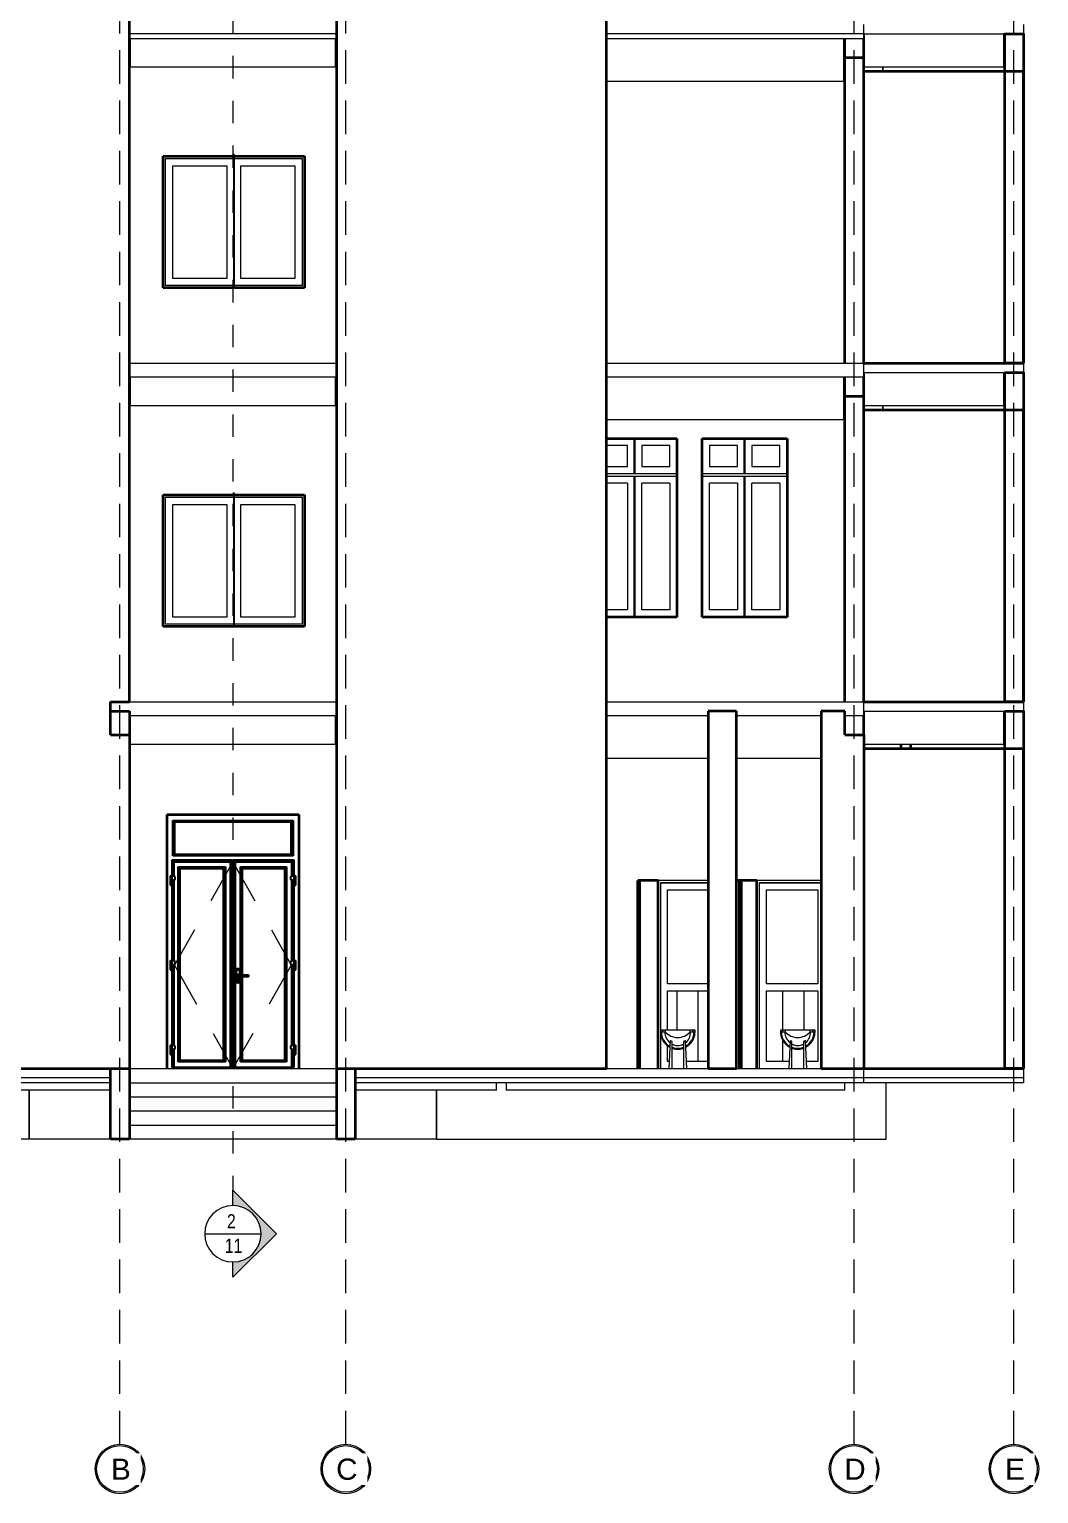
# Model space of a CAD drawing. Header units: millimetres. Extents: x -11327 to 16289, y -4520 to 23231.
# Drawn here: x 4436 to 15163, y -4520 to 11050 of the extents above; entities that cross this region are included whole.
import ezdxf

# ---------------------------------------------------------------- set-up
doc = ezdxf.new("R2010")
doc.units = ezdxf.units.MM
for name, pattern in [('Abgebrochen', [535.78125, 357.1875, -178.59375]), ('Aligning Line', [476.25, 238.125, -238.125]), ('Centre', [2381.25, 476.25, -357.1875, 1190.625, -357.1875]), ('Hidden', [535.78125, 357.1875, -178.59375])]:
    doc.linetypes.add(name, pattern=pattern)
for name, color, linetype, lineweight in [('A-DOOR', 7, 'Continuous', 25), ('A-DOOR-FRAM', 7, 'Continuous', 18), ('A-FLOR', 7, 'Continuous', 18), ('A-GENM', 7, 'Continuous', 18), ('A-GLAZ', 7, 'Continuous', 25), ('A-WALL', 7, 'Continuous', 35), ('G-ANNO-SYMB', 7, 'Abgebrochen', 9), ('P-SANR-FIXT', 7, 'Continuous', 18), ('S-BEAM', 7, 'Continuous', 18), ('S-COLS', 7, 'Continuous', 35), ('S-FNDN', 7, 'Continuous', 18), ('S-GRID', 7, 'Continuous', 9), ('S-GRID-IDEN', 7, 'Continuous', 9)]:
    doc.layers.add(name, color=color, linetype=linetype, lineweight=lineweight)
doc.layers.add('G-IMPT', color=7, linetype='Continuous', lineweight=18, true_color=0xffffff)
doc.styles.add('Arial_2', font='arial.ttf', dxfattribs={"width": 0.8, "height": 150})
doc.styles.add('Arial_3', font='arial.ttf', dxfattribs={"height": 225})
pattern_1 = [(90, (54295.13, 3165.35), (-225, 1e-14), [])]

# ---------------------------------------------------------------- blocks, each defined once
blk = doc.blocks.new('M_Concrete-Rectangular-Column - COT250X400-2391830-MẶT ĐỨNG KIẾN TRÚC TRỤC E-A')
at = {"layer": 'S-COLS'}
for p, q in [((5300, 3800), (5500, 3800)), ((5500, 3800), (5500, 3550))]:
    blk.add_line(p, q, dxfattribs=at)
blk = doc.blocks.new('M_Concrete-Rectangular-Column - COT220X250-2391831-MẶT ĐỨNG KIẾN TRÚC TRỤC E-A')
at = {"layer": 'S-COLS'}
blk.add_line((13300, 3750), (13300, 3550), dxfattribs=at)
blk = doc.blocks.new('M_Concrete-Rectangular-Column - COT200X200-2391828-MẶT ĐỨNG KIẾN TRÚC TRỤC E-A')
at = {"layer": 'S-COLS'}
for p, q in [((14800, 3800), (15000, 3800)), ((14800, 3800), (14800, 0)), ((15000, 3800), (15000, 0)), ((15000, 0), (14800, 0))]:
    blk.add_line(p, q, dxfattribs=at)
blk = doc.blocks.new('CUA SO2 CANH NHOM KINH CO O THOANG - 900X1900-2374971-MẶT ĐỨNG KIẾN TRÚC TRỤC E-A')
at = {"layer": 'A-GLAZ'}
for p, q in [((10868, 6700), (10868, 6325)), ((10868, 6325), (10868, 6700)), ((10868, 6700), (10868, 6325)), ((10868, 6300), (10868, 4800)), ((10868, 4800), (10868, 6300)), ((10868, 6300), (10868, 4800))]:
    blk.add_line(p, q, dxfattribs=at)
at = {"layer": 'A-GLAZ', "lineweight": 18}
for p, q in [((10792, 6624), (10570, 6624)), ((10792, 6401), (10792, 6624)), ((11242, 6624), (10944, 6624)), ((10944, 6624), (10944, 6401)), ((11242, 6401), (11242, 6624)), ((10570, 6401), (10792, 6401)), ((10944, 6401), (11242, 6401)), ((11318, 6325), (10570, 6325)), ((10570, 6300), (11318, 6300)), ((10792, 6224), (10570, 6224)), ((10792, 6224), (10792, 4876)), ((11242, 6224), (10944, 6224)), ((10944, 4876), (10944, 6224)), ((11242, 6224), (11242, 4876)), ((10792, 4876), (10570, 4876)), ((11242, 4876), (10944, 4876))]:
    blk.add_line(p, q, dxfattribs=at)
blk = doc.blocks.new('CUA SO2 CANH NHOM KINH CO O THOANG - 900X1900-V1-MẶT ĐỨNG KIẾN TRÚC TRỤC E-A')
at = {"layer": 'A-GLAZ'}
for p, q in [((12038.004805, 6700), (12038.004805, 6325)), ((12038.004805, 6325), (12038.004805, 6700)), ((12038.004805, 6700), (12038.004805, 6325)), ((12038.004805, 6300), (12038.004805, 4800)), ((12038.004805, 4800), (12038.004805, 6300)), ((12038.004805, 6300), (12038.004805, 4800))]:
    blk.add_line(p, q, dxfattribs=at)
at = {"layer": 'A-GLAZ', "lineweight": 18}
for p, q in [((11962.004805, 6624), (11664.004805, 6624)), ((11664.004805, 6624), (11664.004805, 6401)), ((11962.004805, 6401), (11962.004805, 6624)), ((12412.004805, 6624), (12114.004805, 6624)), ((12114.004805, 6624), (12114.004805, 6401)), ((12412.004805, 6401), (12412.004805, 6624)), ((11664.004805, 6401), (11962.004805, 6401)), ((12114.004805, 6401), (12412.004805, 6401)), ((12488.004805, 6325), (11588.004805, 6325)), ((11588.004805, 6300), (12488.004805, 6300)), ((11962.004805, 6224), (11664.004805, 6224)), ((11664.004805, 4876), (11664.004805, 6224)), ((11962.004805, 6224), (11962.004805, 4876)), ((12412.004805, 6224), (12114.004805, 6224)), ((12114.004805, 4876), (12114.004805, 6224)), ((12412.004805, 6224), (12412.004805, 4876)), ((11962.004805, 4876), (11664.004805, 4876)), ((12412.004805, 4876), (12114.004805, 4876))]:
    blk.add_line(p, q, dxfattribs=at)
blk = doc.blocks.new('Window_K2_Stack - Sync_3dsMax_To_Revit-2428540-MẶT ĐỨNG KIẾN TRÚC TRỤC E-A')
at = {"layer": 'G-IMPT'}
for p, q in [((13542, -750), (13542, -150)), ((4436, -230), (4436, -750)), ((4436, -750), (4436, -230)), ((8763, -230), (8763, -750)), ((8763, -750), (8763, -230)), ((4436, -750), (-342, -750)), ((5300, -750), (4436, -750)), ((8763, -750), (7900, -750)), ((8763, -750), (13542, -750)), ((13542, -750), (13542, -750))]:
    blk.add_line(p, q, dxfattribs=at)
blk = doc.blocks.new('Window_K2_Stack - Window_K2_Stack-2377845-MẶT ĐỨNG KIẾN TRÚC TRỤC E-A')
blk.add_blockref('Window_K2_Stack - Sync_3dsMax_To_Revit-2428540-MẶT ĐỨNG KIẾN TRÚC TRỤC E-A', (0, 0))
blk = doc.blocks.new('dam betong - 220X350-2382505-MẶT ĐỨNG KIẾN TRÚC TRỤC E-A')
at = {"layer": 'S-BEAM'}
for p, q in [((14790, 3750), (14790, 3450)), ((15010, 3800), (15000, 3800)), ((15010, 3450), (15010, 3800)), ((14790, 3450), (14800, 3450)), ((15000, 3450), (15010, 3450))]:
    blk.add_line(p, q, dxfattribs=at)
blk = doc.blocks.new('M_Concrete-Rectangular-Column - COT200X200-2391833-MẶT ĐỨNG KIẾN TRÚC TRỤC E-A')
at = {"layer": 'S-COLS'}
for p, q in [((13100, 7350), (13100, 3900)), ((13300, 7350), (13300, 3900))]:
    blk.add_line(p, q, dxfattribs=at)
blk = doc.blocks.new('M_Concrete-Rectangular-Column - COT200X200-2391834-MẶT ĐỨNG KIẾN TRÚC TRỤC E-A')
at = {"layer": 'S-COLS'}
for p, q in [((13100, 10950), (13100, 7500)), ((13300, 10950), (13300, 7500))]:
    blk.add_line(p, q, dxfattribs=at)
blk = doc.blocks.new('M_Concrete-Rectangular-Column - COT200X200-V4-MẶT ĐỨNG KIẾN TRÚC TRỤC E-A')
at = {"layer": 'S-COLS'}
for p, q in [((14800, 7400), (15000, 7400)), ((14800, 7400), (14800, 3900)), ((15000, 7400), (15000, 3900)), ((15000, 3900), (14800, 3900))]:
    blk.add_line(p, q, dxfattribs=at)
blk = doc.blocks.new('M_Concrete-Rectangular-Column - COT200X200-V5-MẶT ĐỨNG KIẾN TRÚC TRỤC E-A')
at = {"layer": 'S-COLS'}
for p, q in [((14800, 11000), (15000, 11000)), ((14800, 11000), (14800, 7500)), ((15000, 11000), (15000, 7500)), ((15000, 7500), (14800, 7500))]:
    blk.add_line(p, q, dxfattribs=at)
blk = doc.blocks.new('cua nhom wc - Đ2_750x2000-2406173-MẶT ĐỨNG KIẾN TRÚC TRỤC E-A')
at = {"layer": 'A-DOOR-FRAM'}
h = blk.add_hatch(dxfattribs=at)
h.set_pattern_fill('FP_1', color=256, style=0, pattern_type=2)
h.set_pattern_definition(pattern_1)
h.paths.add_polyline_path([(11219, 76), (11236, 76), (11242, 228), (11219, 245), (11219, 117)])
h.paths.add_polyline_path([(11419, 76), (11650, 76), (11650, 826), (11219, 826), (11219, 410), (11511, 410), (11510, 390), (11507, 355), (11495, 316), (11478, 286), (11457, 261), (11413, 228), (11417, 117)])
for p, q in [((11118, 2000), (11118, 0)), ((11650, 2000), (11118, 2000)), ((11143, 1975), (11143, 0)), ((11143, 1975), (11650, 1975)), ((11650, 1975), (11143, 1975)), ((11143, 1975), (11143, 0)), ((11219, 902), (11219, 1899)), ((11219, 1899), (11650, 1899)), ((11650, 902), (11219, 902)), ((11219, 826), (11650, 826)), ((11219, 410), (11219, 826)), ((11219, 76), (11219, 245)), ((11236, 76), (11219, 76)), ((11650, 76), (11419, 76))]:
    blk.add_line(p, q, dxfattribs=at)
blk = doc.blocks.new('cua nhom wc - Đ2_750x2000-V7-MẶT ĐỨNG KIẾN TRÚC TRỤC E-A')
at = {"layer": 'A-DOOR-FRAM'}
h = blk.add_hatch(dxfattribs=at)
h.set_pattern_fill('FP_1', color=256, style=0, pattern_type=2)
h.set_pattern_definition(pattern_1)
h.paths.add_polyline_path([(12269, 76), (12511, 76), (12517, 228), (12474, 260), (12452, 287), (12435, 316), (12423, 355), (12419, 391), (12419, 410), (12786, 410), (12786, 390), (12782, 355), (12770, 316), (12753, 286), (12732, 261), (12688, 228), (12694, 76), (12817, 76), (12817, 826), (12269, 826), (12269, 117)])
for p, q in [((12168, 2000), (12168, 0)), ((12850, 2000), (12168, 2000)), ((12193, 1975), (12193, 0)), ((12193, 1975), (12850, 1975)), ((12850, 1975), (12193, 1975)), ((12193, 1975), (12193, 0)), ((12269, 902), (12269, 1899)), ((12269, 1899), (12817, 1899)), ((12817, 1899), (12817, 902)), ((12817, 902), (12269, 902)), ((12269, 826), (12817, 826)), ((12269, 76), (12269, 826)), ((12817, 826), (12817, 76)), ((12511, 76), (12269, 76)), ((12817, 76), (12694, 76))]:
    blk.add_line(p, q, dxfattribs=at)
blk = doc.blocks.new('xi bet 2 - 540 x 360mm-820673-MẶT ĐỨNG KIẾN TRÚC TRỤC E-A')
at = {"layer": 'P-SANR-FIXT'}
for p, q in [((11144, 410), (11144, 390)), ((11167, 410), (11144, 410)), ((11146, 390), (11144, 390)), ((11146, 390), (11152, 390)), ((11153, 390), (11152, 390)), ((11153, 390), (11157, 390)), ((11156, 390), (11167, 390)), ((11167, 390), (11167, 410)), ((11195, 410), (11168, 410)), ((11168, 390), (11168, 410)), ((11168, 390), (11187, 390)), ((11187, 390), (11191, 390)), ((11191, 390), (11195, 390)), ((11195, 410), (11195, 390)), ((11460, 410), (11195, 410)), ((11487, 410), (11460, 410)), ((11460, 390), (11460, 410)), ((11460, 390), (11463, 390)), ((11463, 390), (11467, 390)), ((11467, 390), (11487, 390)), ((11487, 410), (11487, 390)), ((11511, 410), (11487, 410)), ((11487, 390), (11487, 410)), ((11487, 390), (11499, 390)), ((11498, 390), (11502, 390)), ((11503, 390), (11502, 390)), ((11503, 390), (11509, 390)), ((11511, 390), (11509, 390)), ((11511, 390), (11511, 410)), ((11245, 300), (11232, 0)), ((11266, 0), (11266, 287)), ((11266, 260), (11279, 255)), ((11376, 255), (11388, 260)), ((11388, 287), (11388, 0)), ((11422, 0), (11409, 300))]:
    blk.add_line(p, q, dxfattribs=at)
at = {"layer": 'P-SANR-FIXT', "flags": 128}
for points in [[(11144, 390), (11144, 383), (11145, 375), (11145, 368), (11146, 361), (11148, 354), (11149, 346), (11151, 339), (11153, 332), (11156, 325), (11158, 319), (11161, 312), (11165, 305), (11168, 299), (11172, 293), (11176, 286), (11180, 281), (11185, 275), (11189, 269), (11194, 264), (11200, 258), (11205, 253), (11210, 249), (11216, 244), (11222, 240), (11228, 236), (11234, 232), (11241, 228), (11242, 228)], [(11413, 228), (11419, 231), (11425, 235), (11431, 239), (11437, 243), (11443, 248), (11449, 253), (11454, 258), (11459, 263), (11464, 268), (11469, 274), (11474, 279), (11478, 285), (11482, 292), (11486, 298), (11489, 304), (11493, 311), (11496, 317), (11498, 324), (11501, 331), (11503, 338), (11505, 345), (11507, 352), (11508, 360), (11509, 367), (11510, 374), (11510, 381), (11511, 389), (11511, 390)], [(11266, 217), (11273, 215), (11280, 213), (11287, 211), (11295, 210), (11302, 208), (11309, 208), (11316, 207), (11324, 207), (11331, 207), (11338, 207), (11346, 208), (11353, 208), (11360, 210), (11367, 211), (11374, 213), (11382, 215), (11388, 217)], [(11284, 253), (11296, 249), (11327, 245), (11359, 249), (11371, 253)]]:
    blk.add_lwpolyline(points, dxfattribs=at)
at = {"layer": 'P-SANR-FIXT'}
for centre, radius, start, end in [((11327, 390), 174, 180, 240.8602), ((11327, 382), 136, 176.8396, 232.2743), ((11327, 510), 179, 222.2348, 317.7652), ((11327, 382), 136, 307.7257, 3.1604), ((11327, 390), 174, 299.1398, 0), ((11327, 382), 136, 243.3231, 296.6769), ((11327, 390), 174, 249.4744, 290.5256)]:
    blk.add_arc(centre, radius, start, end, dxfattribs=at)
for points in [[(11266, 287), (11263, 289), (11255, 293), (11248, 298), (11245, 300)], [(11409, 300), (11406, 298), (11399, 293), (11392, 289), (11388, 287)]]:
    blk.add_open_spline(points, degree=3, dxfattribs=at)
blk = doc.blocks.new('CỬA 2 CÁNH EROWINDOW_có ô chết_ - D2_1400x2200-2361183-MẶT ĐỨNG KIẾN TRÚC TRỤC E-A')
at = {"layer": 'A-DOOR'}
for p, q in [((5961, 2261), (5961, 2639)), ((5961, 2639), (7239, 2639)), ((5961, 2261), (5961, 2639)), ((5961, 2639), (7239, 2639)), ((5981, 2619), (5971, 2629)), ((7229, 2629), (5971, 2629)), ((5971, 2629), (5971, 2271)), ((5981, 2619), (5981, 2281)), ((7219, 2619), (5981, 2619)), ((7219, 2619), (7229, 2629)), ((7219, 2281), (7219, 2619)), ((7229, 2271), (7229, 2629)), ((7239, 2639), (7239, 2261)), ((7239, 2639), (7239, 2261)), ((5953, 2220), (6596, 2220)), ((5953, 2220), (5963, 2210)), ((5953, 2050), (5953, 2220)), ((7239, 2261), (5961, 2261)), ((7239, 2261), (5961, 2261)), ((6586, 2210), (5963, 2210)), ((5963, 2210), (5963, 2050)), ((5971, 2271), (5981, 2281)), ((5971, 2271), (7229, 2271)), ((5973, 2200), (6576, 2200)), ((5973, 2050), (5973, 2200)), ((6576, 2200), (5973, 2200)), ((5973, 2200), (5973, 2050)), ((5981, 2281), (7219, 2281)), ((6576, 2200), (6576, 15)), ((6576, 15), (6576, 2200)), ((6596, 2220), (6586, 2210)), ((6586, 2210), (6586, 15)), ((6596, 2220), (6596, 15)), ((6596, 2200), (6604, 2200)), ((6596, 2200), (6604, 2200)), ((6604, 2220), (7247, 2220)), ((6604, 2220), (6614, 2210)), ((6604, 15), (6604, 2220)), ((7237, 2210), (6614, 2210)), ((6614, 2210), (6614, 15)), ((6624, 2200), (7227, 2200)), ((6624, 15), (6624, 2200)), ((6624, 2200), (6624, 15)), ((7227, 2200), (6624, 2200)), ((7219, 2281), (7229, 2271)), ((7227, 2200), (7227, 2050)), ((7227, 2050), (7227, 2200)), ((7247, 2220), (7237, 2210)), ((7237, 2210), (7237, 2050)), ((7247, 2220), (7247, 2050)), ((5933, 2050), (5973, 2050)), ((5933, 2050), (5933, 2002)), ((5953, 2002), (5953, 2050)), ((5983, 2040), (5983, 2012)), ((6017, 2144), (6520, 2144)), ((6017, 71), (6017, 2144)), ((6017, 71), (6017, 2144)), ((6017, 2144), (6520, 2144)), ((6027, 2134), (6037, 2124)), ((6027, 2134), (6027, 81)), ((6510, 2134), (6027, 2134)), ((6500, 2124), (6037, 2124)), ((6037, 2124), (6037, 91)), ((6500, 2124), (6510, 2134)), ((6500, 91), (6500, 2124)), ((6510, 81), (6510, 2134)), ((6520, 2144), (6520, 71)), ((6520, 2144), (6520, 71)), ((6680, 2144), (7171, 2144)), ((6680, 1000), (6680, 2144)), ((6680, 2144), (7171, 2144)), ((6680, 1000), (6680, 2144)), ((6690, 2134), (6700, 2124)), ((6690, 2134), (6690, 995)), ((7161, 2134), (6690, 2134)), ((7151, 2124), (6700, 2124)), ((6700, 2124), (6700, 995)), ((7151, 2124), (7161, 2134)), ((7151, 91), (7151, 2124)), ((7161, 81), (7161, 2134)), ((7171, 2144), (7171, 71)), ((7171, 2144), (7171, 71)), ((7217, 2012), (7217, 2040)), ((7227, 2050), (7267, 2050)), ((7247, 2050), (7247, 2002)), ((7267, 2002), (7267, 2050)), ((5973, 2002), (5933, 2002)), ((5933, 1998), (5933, 1950)), ((5933, 1998), (5953, 1998)), ((5933, 1950), (5953, 1950)), ((5936, 2002), (5936, 1998)), ((5951, 1998), (5951, 2002)), ((5953, 1150), (5953, 2002)), ((5953, 1950), (5953, 1998)), ((5963, 2002), (5963, 1150)), ((5973, 1150), (5973, 2002)), ((5973, 2002), (5973, 1150)), ((7267, 2002), (7227, 2002)), ((7227, 2002), (7227, 1150)), ((7227, 1150), (7227, 2002)), ((7237, 2002), (7237, 1150)), ((7247, 2002), (7247, 1150)), ((7247, 1998), (7247, 1950)), ((7247, 1998), (7267, 1998)), ((7247, 1950), (7267, 1950)), ((7250, 2002), (7250, 1998)), ((7265, 1998), (7265, 2002)), ((7267, 1950), (7267, 1998)), ((5933, 1150), (5973, 1150)), ((5933, 1150), (5933, 1102)), ((5973, 1102), (5933, 1102)), ((5933, 1098), (5933, 1050)), ((5933, 1098), (5953, 1098)), ((5936, 1102), (5936, 1098)), ((5951, 1098), (5951, 1102)), ((5953, 1102), (5953, 1150)), ((5953, 250), (5953, 1102)), ((5953, 1050), (5953, 1098)), ((5963, 1102), (5963, 250)), ((5973, 250), (5973, 1102)), ((5973, 1102), (5973, 250)), ((5983, 1140), (5983, 1112)), ((7217, 1112), (7217, 1140)), ((7227, 1150), (7267, 1150)), ((7267, 1102), (7227, 1102)), ((7227, 1102), (7227, 250)), ((7227, 250), (7227, 1102)), ((7237, 1102), (7237, 250)), ((7247, 1150), (7247, 1102)), ((7247, 1102), (7247, 250)), ((7247, 1098), (7247, 1050)), ((7247, 1098), (7267, 1098)), ((7250, 1102), (7250, 1098)), ((7265, 1098), (7265, 1102)), ((7267, 1102), (7267, 1150)), ((7267, 1050), (7267, 1098)), ((5933, 1050), (5953, 1050)), ((6634, 1042), (6634, 932)), ((6650, 947), (6650, 958)), ((6652, 960), (6657, 960)), ((6652, 940), (6652, 945)), ((6652, 945), (6652, 940)), ((6680, 1000), (6654, 1000)), ((6679, 996), (6654, 996)), ((6654, 978), (6679, 978)), ((6654, 974), (6680, 974)), ((6657, 945), (6657, 940)), ((6657, 940), (6657, 945)), ((6659, 958), (6659, 947)), ((6674, 1000), (6674, 1042)), ((6674, 932), (6674, 974)), ((6689, 991), (6679, 996)), ((6679, 978), (6689, 983)), ((6690, 995), (6680, 1000)), ((6680, 974), (6690, 979)), ((6680, 71), (6680, 974)), ((6680, 71), (6680, 974)), ((6760, 991), (6689, 991)), ((6689, 983), (6760, 983)), ((6760, 995), (6690, 995)), ((6690, 979), (6760, 979)), ((6690, 979), (6690, 81)), ((6700, 979), (6700, 91)), ((7247, 1050), (7267, 1050)), ((5933, 250), (5973, 250)), ((5933, 250), (5933, 202)), ((5973, 202), (5933, 202)), ((5933, 198), (5933, 150)), ((5933, 198), (5953, 198)), ((5936, 202), (5936, 198)), ((5951, 198), (5951, 202)), ((5953, 202), (5953, 250)), ((5953, 15), (5953, 202)), ((5953, 150), (5953, 198)), ((5963, 202), (5963, 15)), ((5973, 15), (5973, 202)), ((5973, 202), (5973, 15)), ((5983, 240), (5983, 212)), ((7217, 212), (7217, 240)), ((7227, 250), (7267, 250)), ((7267, 202), (7227, 202)), ((7227, 202), (7227, 15)), ((7227, 15), (7227, 202)), ((7237, 202), (7237, 15)), ((7247, 250), (7247, 202)), ((7247, 202), (7247, 15)), ((7247, 198), (7247, 150)), ((7247, 198), (7267, 198)), ((7250, 202), (7250, 198)), ((7265, 198), (7265, 202)), ((7267, 202), (7267, 250)), ((7267, 150), (7267, 198)), ((5933, 150), (5953, 150)), ((5963, 15), (5953, 15)), ((5961, 0), (5961, 15)), ((5963, 15), (5973, 15)), ((5973, 15), (6576, 15)), ((5981, 15), (5981, 0)), ((6520, 71), (6017, 71)), ((6520, 71), (6017, 71)), ((6037, 91), (6027, 81)), ((6027, 81), (6510, 81)), ((6037, 91), (6500, 91)), ((6500, 91), (6510, 81)), ((6586, 15), (6576, 15)), ((6596, 15), (6586, 15)), ((6604, 15), (6596, 15)), ((6614, 15), (6604, 15)), ((6614, 15), (6624, 15)), ((6624, 15), (7227, 15)), ((7171, 71), (6680, 71)), ((7171, 71), (6680, 71)), ((6700, 91), (6690, 81)), ((6690, 81), (7161, 81)), ((6700, 91), (7151, 91)), ((7151, 91), (7161, 81)), ((7219, 15), (7219, 0)), ((7237, 15), (7227, 15)), ((7247, 15), (7237, 15)), ((7239, 15), (7239, 0)), ((7247, 150), (7267, 150))]:
    blk.add_line(p, q, dxfattribs=at)
at = {"layer": 'A-DOOR', "linetype": 'Centre', "lineweight": 18}
for p, q in [((6600, 2200), (5981, 1100)), ((6600, 2200), (7219, 1100)), ((5981, 1100), (6600, 0)), ((7219, 1100), (6600, 0))]:
    blk.add_line(p, q, dxfattribs=at)
at = {"layer": 'A-DOOR', "flags": 128}
for points in [[(6654, 1000), (6654, 1000), (6653, 1000), (6653, 1000), (6652, 1000), (6651, 1000), (6651, 999), (6650, 999), (6650, 999), (6650, 999), (6649, 999), (6649, 999), (6648, 998), (6648, 998), (6647, 998), (6647, 998), (6646, 997), (6646, 997), (6646, 997), (6645, 996), (6645, 996), (6644, 996), (6644, 995), (6644, 995), (6643, 994), (6643, 994), (6643, 993), (6643, 993), (6642, 993), (6642, 992), (6642, 992), (6642, 991), (6642, 991), (6641, 990), (6641, 990), (6641, 989), (6641, 989), (6641, 988), (6641, 988), (6641, 987), (6641, 986), (6641, 986), (6641, 985), (6641, 985), (6641, 984), (6641, 984), (6642, 983), (6642, 983), (6642, 982), (6642, 982), (6642, 981), (6642, 981), (6643, 981), (6643, 980), (6643, 980), (6644, 979), (6644, 979), (6644, 978), (6645, 978), (6645, 978), (6645, 977), (6646, 977), (6646, 977), (6647, 976), (6647, 976), (6647, 976), (6648, 975), (6648, 975), (6649, 975), (6649, 975), (6650, 975), (6650, 974), (6651, 974), (6651, 974), (6652, 974), (6652, 974), (6653, 974), (6653, 974), (6654, 974), (6654, 974)], [(6760, 979), (6760, 979), (6761, 979), (6761, 979), (6761, 979), (6762, 979), (6762, 979), (6762, 979), (6763, 979), (6763, 979), (6763, 979), (6763, 980), (6764, 980), (6764, 980), (6764, 980), (6765, 980), (6765, 980), (6765, 981), (6765, 981), (6766, 981), (6766, 981), (6766, 982), (6766, 982), (6766, 982), (6767, 982), (6767, 983), (6767, 983), (6767, 983), (6767, 983), (6767, 984), (6768, 984), (6768, 984), (6768, 985), (6768, 985), (6768, 985), (6768, 985), (6768, 986), (6768, 986), (6768, 986), (6768, 987), (6768, 987), (6768, 987), (6768, 988), (6768, 988), (6768, 988), (6768, 989), (6768, 989), (6768, 989), (6768, 990), (6767, 990), (6767, 990), (6767, 990), (6767, 991), (6767, 991), (6767, 991), (6767, 992), (6766, 992), (6766, 992), (6766, 992), (6766, 993), (6765, 993), (6765, 993), (6765, 993), (6765, 993), (6764, 994), (6764, 994), (6764, 994), (6764, 994), (6763, 994), (6763, 994), (6763, 994), (6762, 994), (6762, 995), (6762, 995), (6762, 995), (6761, 995), (6761, 995), (6761, 995), (6760, 995), (6760, 995)]]:
    blk.add_lwpolyline(points, dxfattribs=at)
at = {"layer": 'A-DOOR'}
for centre, radius, start, end in [((5973, 2040), 10, 360, 90), ((5973, 2040), 10, 30, 90), ((7227, 2040), 10, 90, 180), ((7227, 2040), 10, 150, 180), ((5973, 2012), 10, 270, 0), ((5973, 2012), 10, 270, 300), ((5973, 2012), 10, 315, 345), ((7227, 2012), 10, 180, 270), ((7227, 2012), 10, 195, 225), ((5973, 1140), 10, 0, 90), ((5973, 1140), 10, 30, 90), ((5973, 1112), 10, 270, 0), ((5973, 1112), 10, 270, 300), ((5973, 1112), 10, 315, 345), ((7227, 1140), 10, 90, 180), ((7227, 1140), 10, 150, 180), ((7227, 1112), 10, 180, 270), ((7227, 1112), 10, 195, 225), ((6654, 1042), 20, 0, 180), ((6654, 987), 15, 59.6784, 180), ((6654, 987), 15, 180, 300.3216), ((6654, 987), 15, 129.4693, 135), ((6654, 987), 15, 225, 230.5307), ((6654, 987), 8.66, 90, 270), ((6654, 987), 15, 114.4972, 120), ((6654, 987), 15, 240, 245.5028), ((6654, 987), 15, 99.6105, 105), ((6654, 987), 15, 255, 260.3895), ((6652, 958), 2.04, 90, 180), ((6652, 947), 1.99, 180, 268.9596), ((6652, 947), 1.99, 224.4798, 268.9596), ((6654, 1050), 3, 360, 180), ((6654, 1050), 3, 180, 0), ((6654, 987), 3.02, 0, 180), ((6654, 987), 3.02, 180, 0), ((6654, 940), 2.5, 180, 0), ((6654, 987), 15, 84.7698, 90), ((6654, 987), 15, 270, 275.2302), ((6654, 987), 3.02, 30, 45), ((6654, 987), 3.02, 315, 317.9299), ((6657, 958), 2.04, 0, 90), ((6657, 947), 1.99, 271.0404, 0), ((6657, 947), 1.99, 271.0404, 315.5202), ((6654, 987), 15, 69.9569, 75), ((6654, 987), 15, 285, 290.0431), ((6760, 987), 3.66, 270, 90), ((6654, 932), 20, 180, 360), ((6654, 925), 3, 0, 180), ((6654, 925), 3, 180, 0), ((5973, 240), 10, 0, 90), ((5973, 240), 10, 30, 90), ((5973, 212), 10, 270, 0), ((5973, 212), 10, 270, 300), ((5973, 212), 10, 315, 345), ((7227, 240), 10, 90, 180), ((7227, 240), 10, 150, 180), ((7227, 212), 10, 180, 270), ((7227, 212), 10, 195, 225)]:
    blk.add_arc(centre, radius, start, end, dxfattribs=at)
for points in [[(6680, 1000), (6680, 1000), (6680, 999), (6679, 998), (6679, 996), (6679, 996)], [(6680, 974), (6680, 974), (6680, 974), (6679, 976), (6679, 977), (6679, 978)], [(6690, 995), (6690, 995), (6690, 994), (6689, 993), (6689, 991), (6689, 991)], [(6690, 979), (6690, 979), (6690, 979), (6689, 981), (6689, 982), (6689, 983)]]:
    blk.add_open_spline(points, degree=3, dxfattribs=at)
blk = doc.blocks.new('CUA SO 2 CANH NHOM KINH O O THOANG - K4-2413349-MẶT ĐỨNG KIẾN TRÚC TRỤC E-A')
at = {"layer": 'A-GLAZ', "lineweight": 18}
for p, q in [((5885, 4725), (5885, 6075)), ((5885, 6075), (7335, 6075)), ((6610, 4725), (6610, 6075)), ((6610, 6075), (6610, 4725)), ((7335, 6075), (7335, 4725)), ((5961, 4801), (5961, 5999)), ((5961, 5999), (6534, 5999)), ((6534, 5999), (6534, 4801)), ((6686, 4801), (6686, 5999)), ((6686, 5999), (7259, 5999)), ((7259, 5999), (7259, 4801)), ((7335, 4725), (5885, 4725)), ((6534, 4801), (5961, 4801)), ((7259, 4801), (6686, 4801))]:
    blk.add_line(p, q, dxfattribs=at)
at = {"layer": 'A-GLAZ'}
for q in [(6610, 6125), (6610, 4700)]:
    blk.add_line((6610, 6100), q, dxfattribs=at)
blk = doc.blocks.new('Test_Family - Sync_3dsMax_To_Revit-V8-MẶT ĐỨNG KIẾN TRÚC TRỤC E-A')
at = {"layer": 'G-IMPT'}
for p, q in [((13506, 10650), (13506, 10600)), ((13506, 10600), (13506, 10650)), ((13506, 7050), (13506, 7000)), ((13506, 7000), (13506, 7050))]:
    blk.add_line(p, q, dxfattribs=at)
blk = doc.blocks.new('Test_Family - Test_Family-V9-MẶT ĐỨNG KIẾN TRÚC TRỤC E-A')
blk.add_blockref('Test_Family - Sync_3dsMax_To_Revit-V8-MẶT ĐỨNG KIẾN TRÚC TRỤC E-A', (0, 0))
blk = doc.blocks.new('Section - CAT DUNG-122916-MẶT ĐỨNG KIẾN TRÚC TRỤC E-A')
at = {"layer": 'G-ANNO-SYMB', "linetype": 'Continuous'}
h = blk.add_hatch(color=256, dxfattribs=at)
edge = h.paths.add_edge_path()
edge.add_line((6600, -1292), (6600, -1456))
edge.add_arc((6600, -1756), 300, 0, 90, ccw=False)
edge.add_arc((6600, -1756), 300, 270, 360, ccw=False)
edge.add_line((6600, -2056), (6600, -2219))
edge.add_line((6600, -2219), (7064, -1756))
edge.add_line((7064, -1756), (6600, -1292))
for p, q in [((6600, -1292), (7064, -1756)), ((6600, -1456), (6600, -1292)), ((7064, -1756), (6600, -2219)), ((6600, -2219), (6600, -2056))]:
    blk.add_line(p, q, dxfattribs=at)
for start, end in [(90, 270), (270, 90), (360, 90), (270, 360)]:
    blk.add_arc((6600, -1756), 300, start, end, dxfattribs=at)
blk = doc.blocks.new('Grid - TRUC  D1-102336-MẶT ĐỨNG KIẾN TRÚC TRỤC E-A')
at = {"layer": 'S-GRID-IDEN'}
for radius in [263, 248]:
    blk.add_circle((0, -4257), radius, dxfattribs=at)

msp = doc.modelspace()

# ---------------------------------------------------------------- linework, layer by layer
at = {"layer": 'A-FLOR'}
for p, q in [((13300, 11100), (13300, 10950)), ((7700, 10950), (5500, 10950)), ((13300, 10950), (10570, 10950)), ((13313, 10950), (13310, 10950)), ((14800, 10950), (14787, 10950)), ((13100, 10870), (13087, 10870)), ((5500, 7500), (7700, 7500)), ((10570, 7500), (13300, 7500)), ((13300, 7500), (13300, 7350)), ((15000, 7500), (15000, 7400)), ((7700, 7350), (5500, 7350)), ((13300, 7350), (10570, 7350)), ((13313, 7350), (13310, 7350)), ((14800, 7350), (14787, 7350)), ((13100, 7270), (13087, 7270)), ((5500, 3900), (7700, 3900)), ((10570, 3900), (13300, 3900)), ((13300, 3900), (13300, 3750)), ((15000, 3900), (15000, 3800)), ((7700, 3750), (5500, 3750)), ((11650, 3750), (10570, 3750)), ((12850, 3750), (11950, 3750)), ((13300, 3750), (13103, 3750)), ((13313, 3750), (13310, 3750)), ((14800, 3750), (14787, 3750)), ((5500, 0), (7700, 0)), ((13300, 0), (13300, -150)), ((15000, 0), (15000, -150)), ((5300, -150), (-101, -150)), ((5500, -150), (7700, -150)), ((15000, -150), (7900, -150)), ((7903, -150), (7903, -230)), ((9402, -230), (9402, -150)), ((9502, -150), (9502, -230)), ((13101, -230), (13101, -150)), ((5300, -230), (102, -230)), ((5500, -300), (7700, -300)), ((9402, -230), (7903, -230)), ((13101, -230), (9502, -230)), ((5500, -450), (7700, -450)), ((5500, -600), (7700, -600)), ((7700, -750), (5500, -750))]:
    msp.add_line(p, q, dxfattribs=at)
at = {"layer": 'A-WALL'}
for p, q in [((7700, 17250), (7700, -750)), ((10570, 0), (10570, 16500)), ((5500, 3900), (5500, 12600)), ((5513, 10750), (5500, 10750)), ((7700, 10750), (7687, 10750)), ((13087, 10750), (13300, 10750)), ((13300, 10750), (13300, 7500)), ((15000, 10600), (13300, 10600)), ((15000, 7500), (15000, 10600)), ((5860, 8300), (5860, 9700)), ((5860, 9700), (7360, 9700)), ((7360, 9700), (7360, 8300)), ((7360, 8300), (5860, 8300)), ((13300, 7500), (15000, 7500)), ((5513, 7150), (5500, 7150)), ((7700, 7150), (7687, 7150)), ((13087, 7150), (13300, 7150)), ((13300, 7150), (13300, 3900)), ((15000, 7000), (13300, 7000)), ((15000, 3900), (15000, 7000)), ((10570, 6700), (11318, 6700)), ((11318, 6700), (11318, 4800)), ((11588, 4800), (11588, 6700)), ((11588, 6700), (12488, 6700)), ((12488, 6700), (12488, 4800)), ((5860, 4700), (5860, 6100)), ((5860, 6100), (7360, 6100)), ((7360, 6100), (7360, 4700)), ((7360, 4700), (5860, 4700)), ((11318, 4800), (10570, 4800)), ((12488, 4800), (11588, 4800)), ((5300, 3550), (5300, 3900)), ((5300, 3900), (5500, 3900)), ((13300, 3900), (15000, 3900)), ((11950, 3800), (11650, 3800)), ((11650, 3800), (11650, 0)), ((11950, 0), (11950, 3800)), ((13103, 3800), (12850, 3800)), ((12850, 3800), (12850, 0)), ((13103, 3550), (13103, 3800)), ((5300, 3550), (5513, 3550)), ((5500, 3550), (5500, -750)), ((7700, 3550), (7687, 3550)), ((13103, 3550), (13303, 3550)), ((13303, 3550), (13303, 0)), ((13702, 3400), (13702, 3450)), ((13802, 3450), (13802, 3400)), ((15000, 3400), (13303, 3400)), ((15000, 0), (15000, 3400)), ((5900, 0), (5900, 2700)), ((5900, 2700), (7300, 2700)), ((7300, 2700), (7300, 0)), ((10902, 0), (10902, 2000)), ((11118, 2000), (10902, 2000)), ((10922, 2000), (10922, 0)), ((11118, 0), (11118, 2000)), ((12168, 2000), (11950, 2000)), ((11982, 0), (11982, 2000)), ((12002, 2000), (12002, 0)), ((12168, 0), (12168, 2000)), ((2545, 0), (5500, 0)), ((5300, -750), (5300, 0)), ((7700, 0), (10570, 0)), ((7900, 0), (7900, -750)), ((11650, 0), (11950, 0)), ((12850, 0), (15000, 0)), ((5500, -750), (5300, -750)), ((7900, -750), (7700, -750))]:
    msp.add_line(p, q, dxfattribs=at)
at = {"layer": 'G-ANNO-SYMB', "linetype": 'Aligning Line'}
msp.add_line((6600, 18386), (6600, -1306), dxfattribs=at)
at = {"layer": 'G-ANNO-SYMB', "linetype": 'Continuous'}
msp.add_line((6300, -1756), (6900, -1756), dxfattribs=at)
at = {"layer": 'S-BEAM'}
for p, q in [((5510, 10750), (5510, 10950)), ((5513, 10650), (5513, 10950)), ((7687, 10950), (7687, 10650)), ((7690, 10950), (7690, 10750)), ((13087, 10950), (13087, 10500)), ((13310, 11000), (13300, 11000)), ((13310, 10650), (13310, 11000)), ((13313, 10650), (13313, 11000)), ((13313, 11000), (14787, 11000)), ((14787, 11000), (14787, 10650)), ((13090, 10870), (13090, 10750)), ((5513, 10650), (7687, 10650)), ((13300, 10650), (13310, 10650)), ((13313, 10650), (14787, 10650)), ((10570, 10500), (13087, 10500)), ((5510, 7150), (5510, 7350)), ((5513, 7050), (5513, 7350)), ((7687, 7350), (7687, 7050)), ((7690, 7350), (7690, 7150)), ((13087, 7350), (13087, 6900)), ((13310, 7400), (13300, 7400)), ((13310, 7050), (13310, 7400)), ((13313, 7050), (13313, 7400)), ((13313, 7400), (14787, 7400)), ((14787, 7400), (14787, 7050)), ((13090, 7270), (13090, 7150)), ((5513, 7050), (7687, 7050)), ((13300, 7050), (13310, 7050)), ((13313, 7050), (14787, 7050)), ((10570, 6900), (13087, 6900)), ((5510, 3550), (5510, 3750)), ((5513, 3450), (5513, 3750)), ((7687, 3750), (7687, 3450)), ((7690, 3750), (7690, 3550)), ((13310, 3800), (13300, 3800)), ((13310, 3450), (13310, 3800)), ((13313, 3450), (13313, 3800)), ((13313, 3800), (14787, 3800)), ((14787, 3800), (14787, 3450)), ((5513, 3450), (7687, 3450)), ((13303, 3450), (13310, 3450)), ((13313, 3450), (14787, 3450)), ((10570, 3300), (11650, 3300)), ((11950, 3300), (12850, 3300))]:
    msp.add_line(p, q, dxfattribs=at)
at = {"layer": 'S-FNDN'}
for p, q in [((15000, 11100), (15000, 11000)), ((7700, 11000), (5500, 11000)), ((13300, 11000), (10570, 11000)), ((13313, 11000), (13310, 11000)), ((14800, 11000), (14787, 11000)), ((10570, 0), (11650, 0)), ((11950, 0), (12850, 0)), ((5300, -100), (-101, -100)), ((15000, -100), (7900, -100))]:
    msp.add_line(p, q, dxfattribs=at)
at = {"layer": 'S-GRID', "linetype": 'Hidden'}
for p, q in [((5400, -3995), (5400, 23231)), ((7800, -3995), (7800, 23231)), ((13200, -3995), (13200, 23231)), ((14900, -3995), (14900, 23231))]:
    msp.add_line(p, q, dxfattribs=at)

# ---------------------------------------------------------------- block references
at = {"layer": 'A-DOOR'}
msp.add_blockref('CỬA 2 CÁNH EROWINDOW_có ô chết_ - D2_1400x2200-2361183-MẶT ĐỨNG KIẾN TRÚC TRỤC E-A', (0, 0), dxfattribs=at)
at = {"layer": 'A-DOOR', "lineweight": 35}
for name in ['cua nhom wc - Đ2_750x2000-2406173-MẶT ĐỨNG KIẾN TRÚC TRỤC E-A', 'cua nhom wc - Đ2_750x2000-V7-MẶT ĐỨNG KIẾN TRÚC TRỤC E-A']:
    msp.add_blockref(name, (0, 0), dxfattribs=at)
at = {"layer": 'A-GENM'}
msp.add_blockref('Test_Family - Test_Family-V9-MẶT ĐỨNG KIẾN TRÚC TRỤC E-A', (0, 0), dxfattribs=at)
at = {"layer": 'A-GLAZ'}
for name, p in [('CUA SO 2 CANH NHOM KINH O O THOANG - K4-2413349-MẶT ĐỨNG KIẾN TRÚC TRỤC E-A', (0, 3600)), ('CUA SO2 CANH NHOM KINH CO O THOANG - 900X1900-2374971-MẶT ĐỨNG KIẾN TRÚC TRỤC E-A', (0, 0)), ('CUA SO2 CANH NHOM KINH CO O THOANG - 900X1900-V1-MẶT ĐỨNG KIẾN TRÚC TRỤC E-A', (0, 0)), ('CUA SO 2 CANH NHOM KINH O O THOANG - K4-2413349-MẶT ĐỨNG KIẾN TRÚC TRỤC E-A', (0, 0))]:
    msp.add_blockref(name, p, dxfattribs=at)
at = {"layer": 'G-ANNO-SYMB', "linetype": 'Continuous'}
msp.add_blockref('Section - CAT DUNG-122916-MẶT ĐỨNG KIẾN TRÚC TRỤC E-A', (0, 0), dxfattribs=at)
at = {"layer": 'G-IMPT'}
msp.add_blockref('Window_K2_Stack - Window_K2_Stack-2377845-MẶT ĐỨNG KIẾN TRÚC TRỤC E-A', (0, 0), dxfattribs=at)
at = {"layer": 'P-SANR-FIXT'}
for p in [(0, 0), (1275, 0)]:
    msp.add_blockref('xi bet 2 - 540 x 360mm-820673-MẶT ĐỨNG KIẾN TRÚC TRỤC E-A', p, dxfattribs=at)
at = {"layer": 'S-BEAM'}
for p in [(0, 7200), (0, 3600), (0, 0)]:
    msp.add_blockref('dam betong - 220X350-2382505-MẶT ĐỨNG KIẾN TRÚC TRỤC E-A', p, dxfattribs=at)
at = {"layer": 'S-COLS'}
for name in ['M_Concrete-Rectangular-Column - COT200X200-2391834-MẶT ĐỨNG KIẾN TRÚC TRỤC E-A', 'M_Concrete-Rectangular-Column - COT200X200-V5-MẶT ĐỨNG KIẾN TRÚC TRỤC E-A', 'M_Concrete-Rectangular-Column - COT200X200-2391833-MẶT ĐỨNG KIẾN TRÚC TRỤC E-A', 'M_Concrete-Rectangular-Column - COT200X200-V4-MẶT ĐỨNG KIẾN TRÚC TRỤC E-A', 'M_Concrete-Rectangular-Column - COT250X400-2391830-MẶT ĐỨNG KIẾN TRÚC TRỤC E-A', 'M_Concrete-Rectangular-Column - COT220X250-2391831-MẶT ĐỨNG KIẾN TRÚC TRỤC E-A', 'M_Concrete-Rectangular-Column - COT200X200-2391828-MẶT ĐỨNG KIẾN TRÚC TRỤC E-A']:
    msp.add_blockref(name, (0, 0), dxfattribs=at)
at = {"layer": 'S-GRID-IDEN'}
for p in [(5400, 0), (7800, 0), (13200, 0), (14900, 0)]:
    msp.add_blockref('Grid - TRUC  D1-102336-MẶT ĐỨNG KIẾN TRÚC TRỤC E-A', p, dxfattribs=at)

# ---------------------------------------------------------------- next in the draw order: texts
at = {"layer": 'G-ANNO-SYMB', "linetype": 'Continuous', "insert": (6537, -1548), "char_height": 150, "width": 115.44, "attachment_point": 1, "style": 'Arial_2', "bg_fill": 3, "box_fill_scale": 1.25, "bg_fill_color": 256, "bg_fill_true_color": 13158600, "bg_fill_transparency": 0}
msp.add_mtext('2', dxfattribs=at)
at = {"layer": 'S-GRID-IDEN', "char_height": 225, "attachment_point": 1, "style": 'Arial_3', "bg_fill": 3, "box_fill_scale": 1.25, "bg_fill_color": 256, "bg_fill_true_color": 13158600, "bg_fill_transparency": 0}
for s, insert, width in [('B', (5305, -4147), 258.54), ('C', (7697, -4147), 276.58), ('D', (13097, -4147), 276.58), ('E', (14805, -4147), 258.54)]:
    msp.add_mtext(s, dxfattribs=dict(at, insert=insert, width=width))

# ---------------------------------------------------------------- next in the draw order: texts
at = {"layer": 'G-ANNO-SYMB', "linetype": 'Continuous', "insert": (6514, -1809), "char_height": 150, "width": 230.89, "attachment_point": 1, "style": 'Arial_2', "bg_fill": 3, "box_fill_scale": 1.25, "bg_fill_color": 256, "bg_fill_true_color": 13158600, "bg_fill_transparency": 0}
msp.add_mtext('11', dxfattribs=at)

doc.saveas('drawing.dxf')
